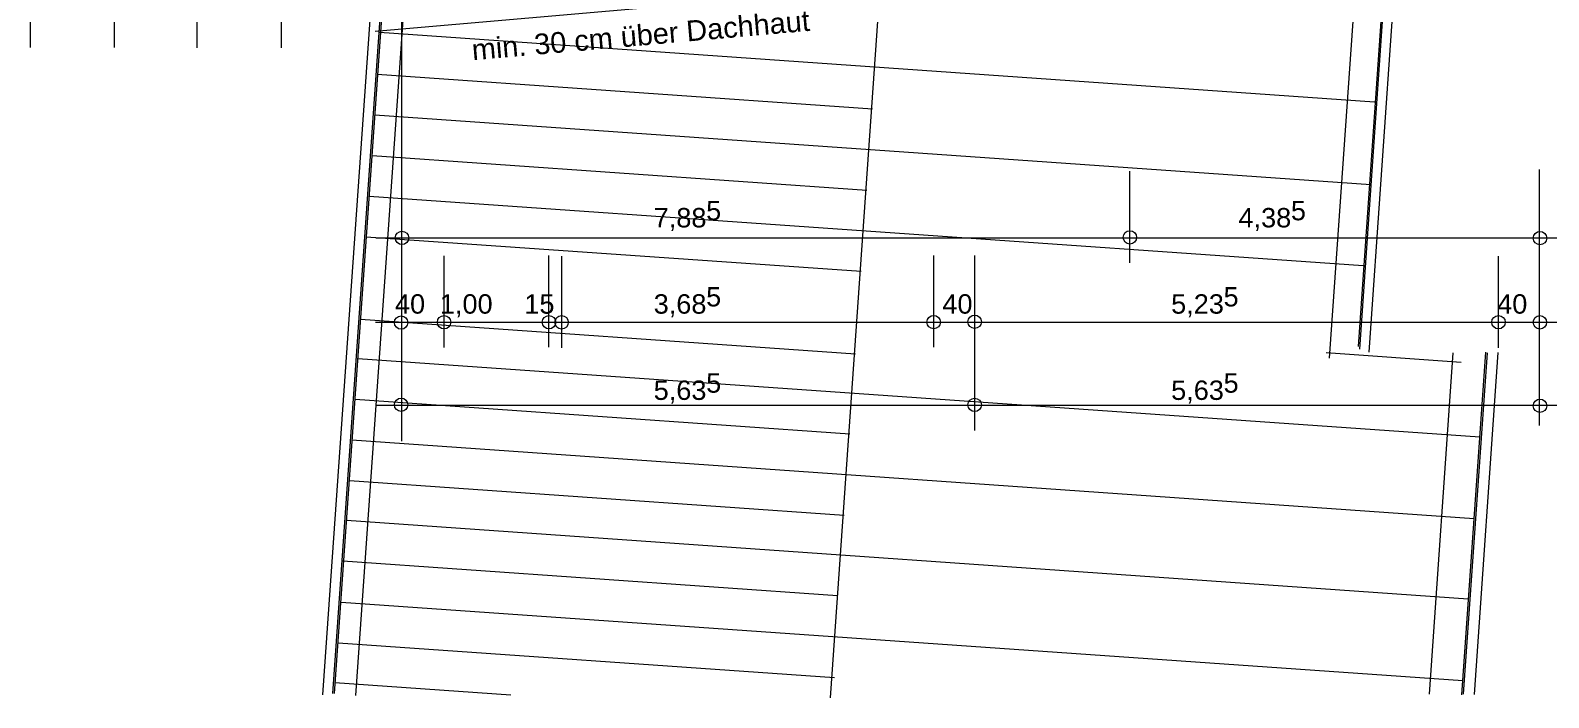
# Model space of a CAD drawing. Header units: millimetres. Extents: x 1501 to 41669, y -38 to 29710.
# Drawn here: x 1878 to 16783, y -38 to 6515 of the extents above; entities that cross this region are included whole.
import ezdxf

# ---------------------------------------------------------------- set-up
doc = ezdxf.new("R2010")
doc.units = ezdxf.units.MM
doc.header["$LTSCALE"] = 50
for name, color, linetype in [('05_Linien_stark', 7, 'Continuous'), ('06_Linien_fein', 3, 'Continuous'), ('07_Bemassung', 6, 'Continuous'), ('10_Text', 7, 'Continuous')]:
    doc.layers.add(name, color=color, linetype=linetype)
doc.styles.add('PLAN', font='arial.ttf')

msp = doc.modelspace()

# ---------------------------------------------------------------- linework, layer by layer
at = {"layer": '05_Linien_stark', "lineweight": 15}
for p, q in [((12673, 4232), (12673, 5131)), ((5940, 3400), (5940, 4300)), ((6969, 3404), (6969, 4303)), ((6969, 3404), (6969, 4303)), ((7094, 3398), (7094, 4298)), ((10746, 3405), (10746, 4304)), ((10746, 3405), (10746, 4304)), ((11149, 3403), (11149, 4303)), ((16292, 3399), (16292, 4298)), ((11149, 2587), (11149, 3486))]:
    msp.add_line(p, q, dxfattribs=at)
at = {"layer": '06_Linien_fein', "lineweight": 9}
for p, q in [((14632, 3295), (14934, 7607)), ((14916, 3412), (15211, 7633)), ((14928, 3384), (15225, 7632)), ((15021, 3356), (15320, 7638)), ((5261, 6506), (17026, 7535)), ((9734, -38), (10237, 7155)), ((5074, -15), (5544, 6709)), ((4749, -11), (5216, 6663)), ((4847, 3), (5314, 6680)), ((4863, 3), (5330, 6683)), ((5305, 6497), (15072, 5814)), ((5283, 6085), (10145, 5745)), ((5260, 5686), (15039, 5002)), ((5233, 5287), (10089, 4947)), ((5204, 4888), (14963, 4205)), ((5175, 4489), (10033, 4149)), ((5092, 3292), (16107, 2522)), ((14600, 3351), (15925, 3258)), ((15613, -3), (15847, 3349)), ((15931, -9), (16167, 3354)), ((15948, -3), (16182, 3349)), ((16054, -6), (16289, 3351)), ((5066, 2893), (9922, 2553)), ((5035, 2494), (16051, 1723)), ((5011, 2095), (9866, 1755)), ((4981, 1704), (15994, 934)), ((4946, 1306), (9800, 967)), ((4929, 901), (15942, 131)), ((4899, 502), (9772, 161)), ((4868, 112), (6595, -9))]:
    msp.add_line(p, q, dxfattribs=at)
at = {"layer": '07_Bemassung', "lineweight": 15}
for p, q in [((5523, 2481), (5523, 29710)), ((1878, 6346), (1878, 20392)), ((2702, 6348), (2702, 20397)), ((3515, 6343), (3515, 20394)), ((4344, 6343), (4344, 20393)), ((16695, 2634), (16695, 5147)), ((5268, 4477), (17036, 4477)), ((5267, 3649), (17038, 3649)), ((5273, 2836), (17029, 2836))]:
    msp.add_line(p, q, dxfattribs=at)
at = {"layer": '07_Bemassung', "lineweight": 9}
msp.add_line((5120, 3680), (9977, 3340), dxfattribs=at)
at = {"layer": '07_Bemassung', "lineweight": 18}
for centre in [(5526, 4477), (12672, 4482), (16698, 4475), (5517, 3646), (5939, 3649), (6969, 3649), (7093, 3648), (10746, 3650), (11148, 3653), (16291, 3649), (16697, 3648), (5517, 2838), (11148, 2837), (16698, 2828)]:
    msp.add_circle(centre, 65.8, dxfattribs=at)

# ---------------------------------------------------------------- texts
at = {"layer": '07_Bemassung', "style": 'PLAN'}
for s, height, p in [('7,88', 190.5, (7997, 4580)), ('5', 190, (8512, 4650)), ('4,38', 190.5, (13738, 4580)), ('5', 190, (14253, 4650)), ('40', 190.5, (5457, 3733)), ('1,00', 190.5, (5898, 3733)), ('15', 190.5, (6727, 3733)), ('3,68', 190.5, (7997, 3733)), ('5', 190, (8512, 3804)), ('40', 190.5, (10831, 3733)), ('5,23', 190.5, (13077, 3733)), ('5', 190, (13592, 3804)), ('40', 190.5, (16278, 3733)), ('5', 190, (8512, 2957)), ('5', 190, (13592, 2957)), ('5,63', 190.5, (7997, 2886)), ('5,63', 190.5, (13077, 2886))]:
    msp.add_text(s, height=height, dxfattribs=at).set_placement(p)
at = {"layer": '10_Text', "style": 'PLAN'}
msp.add_text('min. 30 cm über Dachhaut', height=203.2, rotation=5, dxfattribs=at).set_placement((6220, 6221))

doc.saveas('drawing.dxf')
